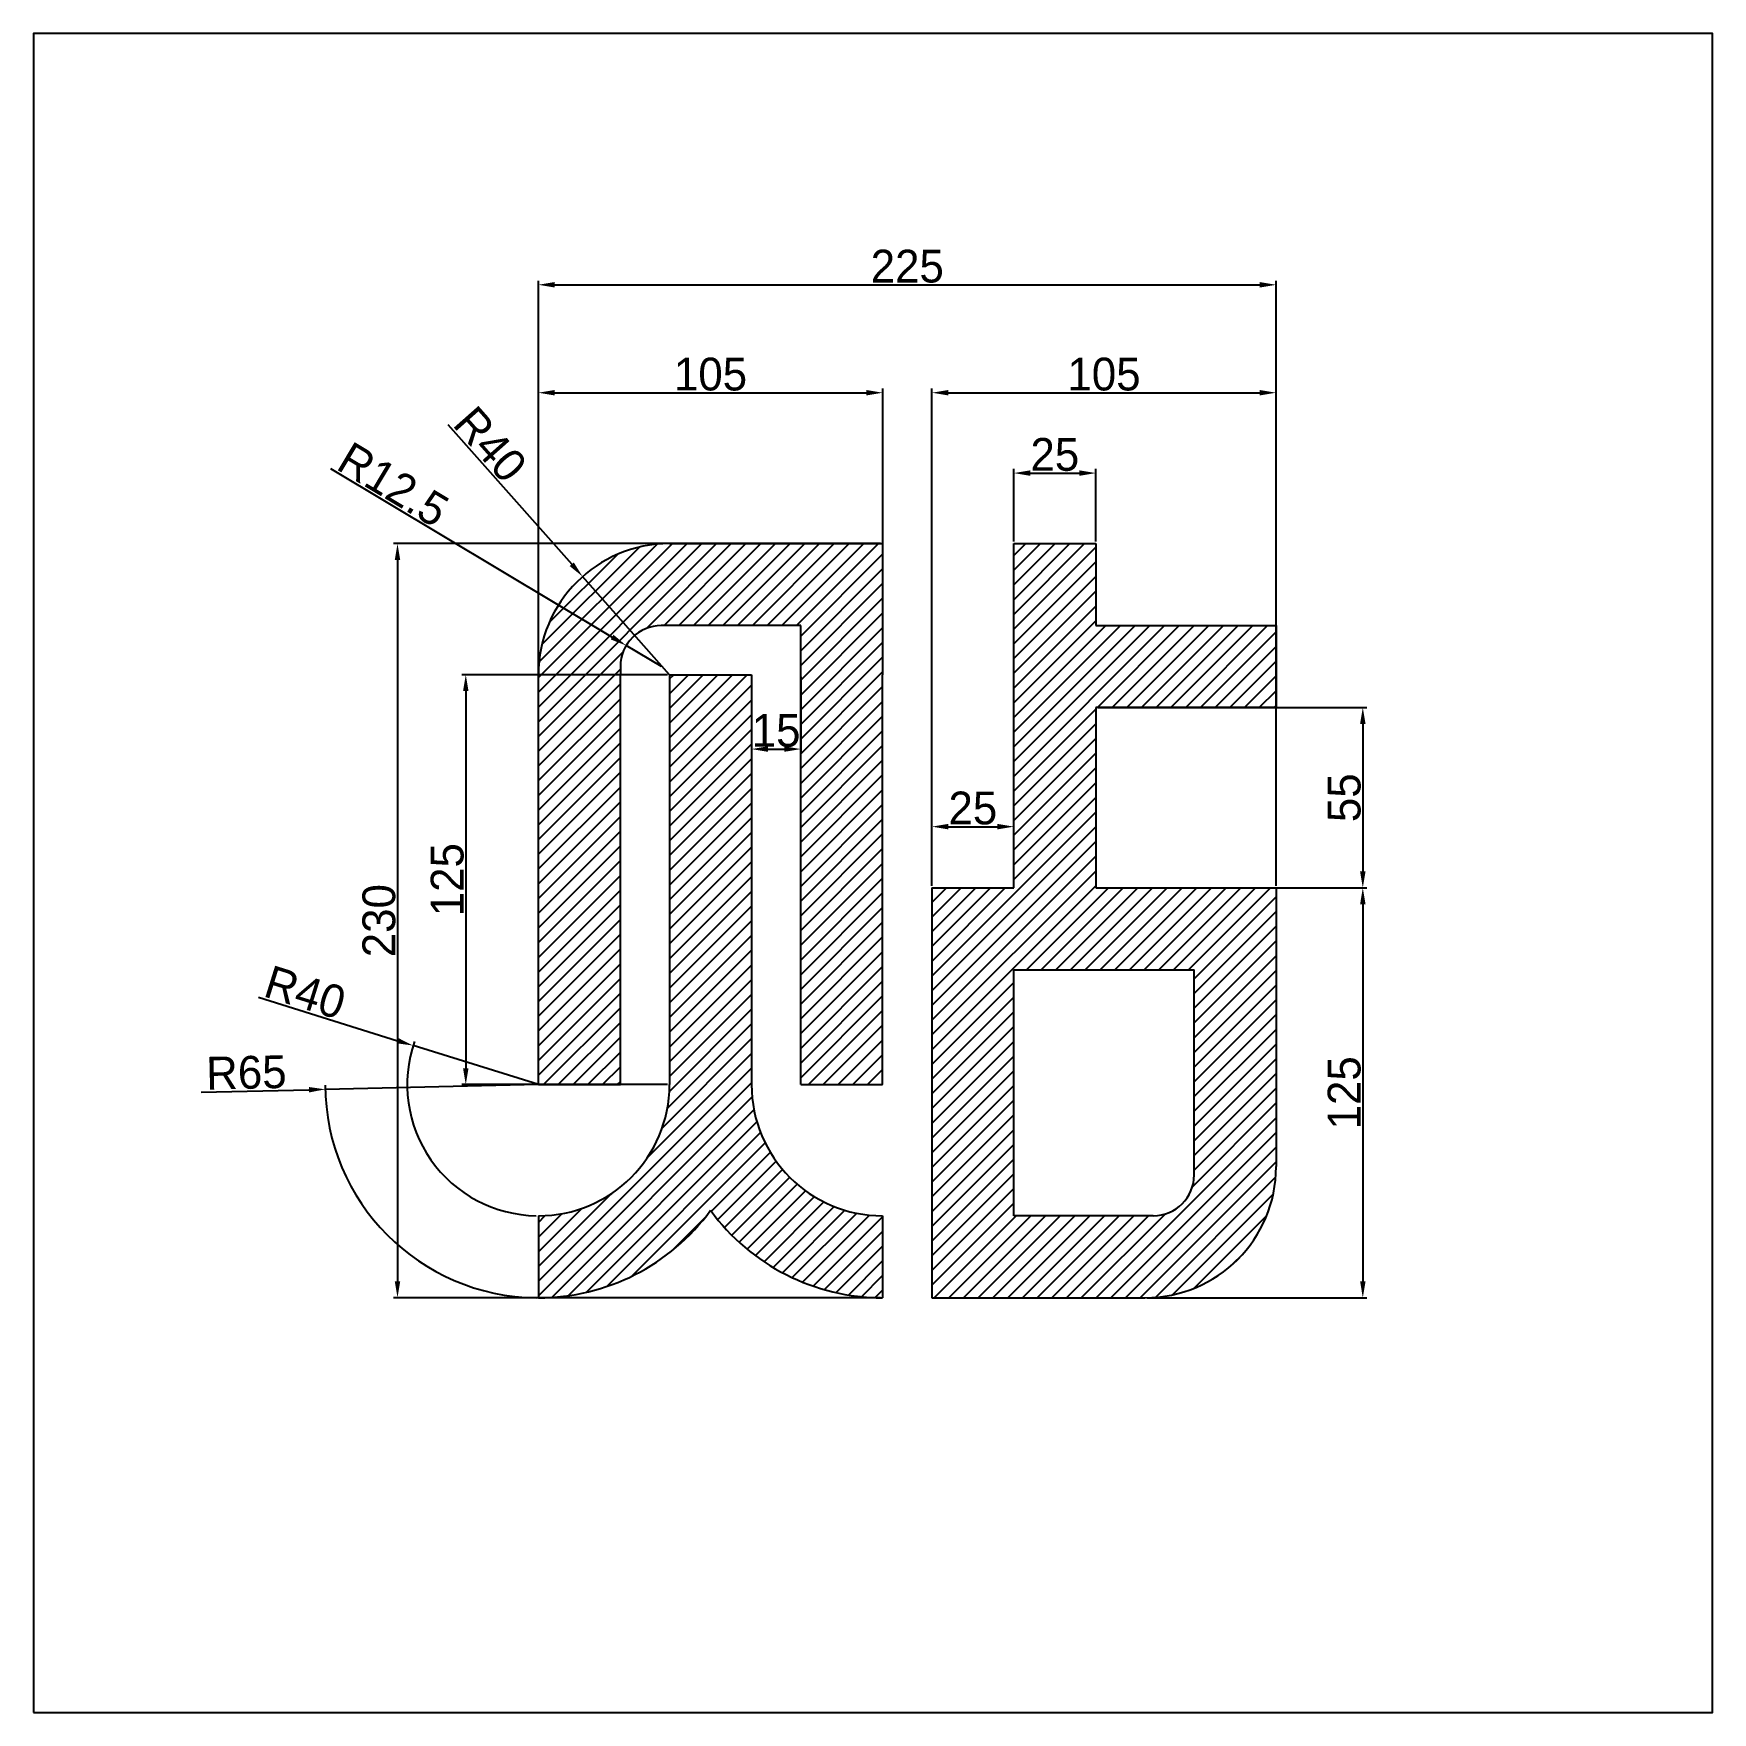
# Model space of a CAD drawing. Header units: millimetres. Extents: x 0 to 512, y 0 to 512.
import ezdxf

# ---------------------------------------------------------------- set-up
doc = ezdxf.new("R2010")
doc.units = ezdxf.units.MM
doc.dimstyles.new('tieba', dxfattribs={"dimtxt": 10, "dimasz": 5, "dimexe": 1.25, "dimexo": 0.625, "dimtad": 1, "dimdsep": 46, "dimtxsty": 'Standard', "dimcen": 2.5, "dimadec": 0, "dimazin": 0, "dimtfac": 1, "dimtmove": 0, "dimatfit": 3, "dimfxl": 1, "dimarcsym": 0})

# ---------------------------------------------------------------- blocks, each defined once
blk = doc.blocks.new('*D1')
at = {"color": 0, "lineweight": -2, "transparency": 16777216}
for p, q in [((153.95, 317.08), (153.95, 403.72)), ((158.95, 402.47), (253.95, 402.47)), ((258.95, 317.08), (258.95, 403.72))]:
    blk.add_line(p, q, dxfattribs=at)
at = {"color": 0, "transparency": 16777216}
for points in [[(158.95, 403.3), (158.95, 401.64), (153.95, 402.47)], [(253.95, 403.3), (253.95, 401.64), (258.95, 402.47)]]:
    blk.add_solid(points, dxfattribs=at)
at = {"layer": 'Defpoints', "color": 0, "transparency": 16777216}
for p in [(258.95, 402.47), (153.95, 316.46), (258.95, 316.46)]:
    blk.add_point(p, dxfattribs=at)
at = {"color": 0, "transparency": 16777216, "insert": (206.45, 408.09), "char_height": 10, "attachment_point": 5}
blk.add_mtext('105', dxfattribs=at)
blk = doc.blocks.new('*D2')
at = {"color": 0, "lineweight": -2, "transparency": 16777216}
for p, q in [((126.36, 392.82), (164.12, 350.15)), ((193.95, 316.46), (167.44, 346.41))]:
    blk.add_line(p, q, dxfattribs=at)
at = {"color": 0, "transparency": 16777216}
blk.add_solid([(164.75, 350.71), (163.5, 349.6), (167.44, 346.41)], dxfattribs=at)
at = {"layer": 'Defpoints', "color": 0, "transparency": 16777216}
for p in [(167.44, 346.41), (193.95, 316.46)]:
    blk.add_point(p, dxfattribs=at)
at = {"color": 0, "transparency": 16777216, "insert": (139.27, 386.72), "char_height": 10, "attachment_point": 5, "rotation": 311.5117}
blk.add_mtext('R40', dxfattribs=at)
blk = doc.blocks.new('*D3')
at = {"color": 0, "lineweight": -2, "transparency": 16777216}
for p, q in [((90.53, 379.35), (176.43, 327.94)), ((191.45, 318.96), (180.72, 325.37))]:
    blk.add_line(p, q, dxfattribs=at)
at = {"color": 0, "transparency": 16777216}
blk.add_solid([(176.86, 328.66), (176, 327.23), (180.72, 325.37)], dxfattribs=at)
at = {"layer": 'Defpoints', "color": 0, "transparency": 16777216}
for p in [(180.72, 325.37), (191.45, 318.96)]:
    blk.add_point(p, dxfattribs=at)
at = {"color": 0, "transparency": 16777216, "insert": (109.69, 374.44), "char_height": 10, "attachment_point": 5, "rotation": 329.1033}
blk.add_mtext('R12.5', dxfattribs=at)
blk = doc.blocks.new('*D5')
at = {"color": 0, "lineweight": -2, "transparency": 16777216}
for p, q in [((298.95, 357.08), (298.95, 379.22)), ((323.95, 357.08), (323.95, 379.22)), ((303.95, 377.97), (318.95, 377.97))]:
    blk.add_line(p, q, dxfattribs=at)
at = {"color": 0, "transparency": 16777216}
for points in [[(303.95, 378.8), (303.95, 377.13), (298.95, 377.97)], [(318.95, 378.8), (318.95, 377.13), (323.95, 377.97)]]:
    blk.add_solid(points, dxfattribs=at)
at = {"layer": 'Defpoints', "color": 0, "transparency": 16777216}
for p in [(323.95, 377.97), (298.95, 356.46), (323.95, 356.46)]:
    blk.add_point(p, dxfattribs=at)
at = {"color": 0, "transparency": 16777216, "insert": (311.45, 383.59), "char_height": 10, "attachment_point": 5}
blk.add_mtext('25', dxfattribs=at)
blk = doc.blocks.new('*D6')
at = {"color": 0, "lineweight": -2, "transparency": 16777216}
for p, q in [((68.62, 218.09), (110.99, 204.86)), ((153.95, 191.46), (115.76, 203.37))]:
    blk.add_line(p, q, dxfattribs=at)
blk.add_arc((153.95, 191.46), 40, 160.8756, 269.1048, dxfattribs=at)
at = {"color": 0, "transparency": 16777216}
blk.add_solid([(111.24, 205.66), (110.74, 204.07), (115.76, 203.37)], dxfattribs=at)
at = {"layer": 'Defpoints', "color": 0, "transparency": 16777216}
for p in [(115.76, 203.37), (153.95, 191.46)]:
    blk.add_point(p, dxfattribs=at)
at = {"color": 0, "transparency": 16777216, "insert": (82.83, 219.55), "char_height": 10, "attachment_point": 5, "rotation": 342.6661}
blk.add_mtext('R40', dxfattribs=at)
blk = doc.blocks.new('*D7')
at = {"color": 0, "lineweight": -2, "transparency": 16777216}
for p, q in [((51.06, 189.18), (83.96, 189.91)), ((153.95, 191.46), (88.96, 190.02))]:
    blk.add_line(p, q, dxfattribs=at)
blk.add_arc((153.95, 191.46), 65, 180.1672, 269.4491, dxfattribs=at)
at = {"color": 0, "transparency": 16777216}
blk.add_solid([(83.95, 190.74), (83.98, 189.07), (88.96, 190.02)], dxfattribs=at)
at = {"layer": 'Defpoints', "color": 0, "transparency": 16777216}
for p in [(88.96, 190.02), (153.95, 191.46)]:
    blk.add_point(p, dxfattribs=at)
at = {"color": 0, "transparency": 16777216, "insert": (64.89, 195.11), "char_height": 10, "attachment_point": 5, "rotation": 1.269}
blk.add_mtext('R65', dxfattribs=at)
blk = doc.blocks.new('*D8')
at = {"color": 0, "lineweight": -2, "transparency": 16777216}
for p, q in [((273.95, 252.08), (273.95, 403.72)), ((278.95, 402.47), (373.95, 402.47)), ((378.95, 252.08), (378.95, 403.72))]:
    blk.add_line(p, q, dxfattribs=at)
at = {"color": 0, "transparency": 16777216}
for points in [[(278.95, 403.3), (278.95, 401.64), (273.95, 402.47)], [(373.95, 403.3), (373.95, 401.64), (378.95, 402.47)]]:
    blk.add_solid(points, dxfattribs=at)
at = {"layer": 'Defpoints', "color": 0, "transparency": 16777216}
for p in [(378.95, 402.47), (273.95, 251.46), (378.95, 251.46)]:
    blk.add_point(p, dxfattribs=at)
at = {"color": 0, "transparency": 16777216, "insert": (326.45, 408.09), "char_height": 10, "attachment_point": 5}
blk.add_mtext('105', dxfattribs=at)
blk = doc.blocks.new('*D9')
at = {"color": 0, "lineweight": -2, "transparency": 16777216}
for p, q in [((193.32, 316.46), (130.56, 316.46)), ((131.81, 311.46), (131.81, 196.46)), ((193.32, 191.46), (130.56, 191.46))]:
    blk.add_line(p, q, dxfattribs=at)
at = {"color": 0, "transparency": 16777216}
for points in [[(130.98, 311.46), (132.65, 311.46), (131.81, 316.46)], [(130.98, 196.46), (132.65, 196.46), (131.81, 191.46)]]:
    blk.add_solid(points, dxfattribs=at)
at = {"layer": 'Defpoints', "color": 0, "transparency": 16777216}
for p in [(193.95, 316.46), (131.81, 191.46), (193.95, 191.46)]:
    blk.add_point(p, dxfattribs=at)
at = {"color": 0, "transparency": 16777216, "insert": (126.19, 253.96), "char_height": 10, "attachment_point": 5, "rotation": 90}
blk.add_mtext('125', dxfattribs=at)
blk = doc.blocks.new('*D10')
at = {"color": 0, "lineweight": -2, "transparency": 16777216}
for p, q in [((218.95, 315.83), (218.95, 292.54)), ((233.95, 315.83), (233.95, 292.54)), ((223.95, 293.79), (228.95, 293.79))]:
    blk.add_line(p, q, dxfattribs=at)
at = {"color": 0, "transparency": 16777216}
for points in [[(223.95, 294.63), (223.95, 292.96), (218.95, 293.79)], [(228.95, 294.63), (228.95, 292.96), (233.95, 293.79)]]:
    blk.add_solid(points, dxfattribs=at)
at = {"layer": 'Defpoints', "color": 0, "transparency": 16777216}
for p in [(218.95, 316.46), (233.95, 316.46), (233.95, 293.79)]:
    blk.add_point(p, dxfattribs=at)
at = {"color": 0, "transparency": 16777216, "insert": (226.45, 299.42), "char_height": 10, "attachment_point": 5}
blk.add_mtext('15', dxfattribs=at)
blk = doc.blocks.new('*D11')
at = {"color": 0, "lineweight": -2, "transparency": 16777216}
for p, q in [((153.95, 192.08), (153.95, 436.64)), ((158.95, 435.39), (373.95, 435.39)), ((378.95, 252.08), (378.95, 436.64))]:
    blk.add_line(p, q, dxfattribs=at)
at = {"color": 0, "transparency": 16777216}
for points in [[(158.95, 436.22), (158.95, 434.55), (153.95, 435.39)], [(373.95, 436.22), (373.95, 434.55), (378.95, 435.39)]]:
    blk.add_solid(points, dxfattribs=at)
at = {"layer": 'Defpoints', "color": 0, "transparency": 16777216}
for p in [(378.95, 435.39), (378.95, 251.46), (153.95, 191.46)]:
    blk.add_point(p, dxfattribs=at)
at = {"color": 0, "transparency": 16777216, "insert": (266.45, 441.01), "char_height": 10, "attachment_point": 5}
blk.add_mtext('225', dxfattribs=at)
blk = doc.blocks.new('*D12')
at = {"color": 0, "lineweight": -2, "transparency": 16777216}
for p, q in [((258.32, 356.46), (109.74, 356.46)), ((110.99, 351.46), (110.99, 131.46)), ((379.57, 251.46), (406.63, 251.46)), ((405.38, 246.46), (405.38, 131.46)), ((258.32, 126.46), (109.74, 126.46)), ((339.57, 126.46), (406.63, 126.46))]:
    blk.add_line(p, q, dxfattribs=at)
at = {"color": 0, "transparency": 16777216}
for points in [[(110.16, 351.46), (111.82, 351.46), (110.99, 356.46)], [(404.55, 246.46), (406.21, 246.46), (405.38, 251.46)], [(110.16, 131.46), (111.82, 131.46), (110.99, 126.46)], [(404.55, 131.46), (406.21, 131.46), (405.38, 126.46)]]:
    blk.add_solid(points, dxfattribs=at)
at = {"layer": 'Defpoints', "color": 0, "transparency": 16777216}
for p in [(258.95, 356.46), (378.95, 251.46), (110.99, 126.46), (258.95, 126.46), (338.95, 126.46), (405.38, 126.46)]:
    blk.add_point(p, dxfattribs=at)
at = {"color": 0, "transparency": 16777216, "char_height": 10, "attachment_point": 5, "rotation": 90}
for s, insert in [('230', (105.36, 241.46)), ('125', (399.75, 188.96))]:
    blk.add_mtext(s, dxfattribs=dict(at, insert=insert))
blk = doc.blocks.new('*D13')
at = {"color": 0, "lineweight": -2, "transparency": 16777216}
for p, q in [((273.95, 252.08), (273.95, 271.38)), ((298.95, 252.08), (298.95, 271.38)), ((278.95, 270.13), (293.95, 270.13))]:
    blk.add_line(p, q, dxfattribs=at)
at = {"color": 0, "transparency": 16777216}
for points in [[(278.95, 270.97), (278.95, 269.3), (273.95, 270.13)], [(293.95, 270.97), (293.95, 269.3), (298.95, 270.13)]]:
    blk.add_solid(points, dxfattribs=at)
at = {"layer": 'Defpoints', "color": 0, "transparency": 16777216}
for p in [(298.95, 270.13), (273.95, 251.46), (298.95, 251.46)]:
    blk.add_point(p, dxfattribs=at)
at = {"color": 0, "transparency": 16777216, "insert": (286.45, 275.76), "char_height": 10, "attachment_point": 5}
blk.add_mtext('25', dxfattribs=at)
blk = doc.blocks.new('*D14')
at = {"color": 0, "lineweight": -2, "transparency": 16777216}
for p, q in [((324.57, 306.46), (406.63, 306.46)), ((405.38, 301.46), (405.38, 256.46)), ((324.57, 251.46), (406.63, 251.46))]:
    blk.add_line(p, q, dxfattribs=at)
at = {"color": 0, "transparency": 16777216}
for points in [[(404.55, 301.46), (406.21, 301.46), (405.38, 306.46)], [(404.55, 256.46), (406.21, 256.46), (405.38, 251.46)]]:
    blk.add_solid(points, dxfattribs=at)
at = {"layer": 'Defpoints', "color": 0, "transparency": 16777216}
for p in [(323.95, 306.46), (323.95, 251.46), (405.38, 251.46)]:
    blk.add_point(p, dxfattribs=at)
at = {"color": 0, "transparency": 16777216, "insert": (399.75, 278.96), "char_height": 10, "attachment_point": 5, "rotation": 90}
blk.add_mtext('55', dxfattribs=at)

msp = doc.modelspace()

# ---------------------------------------------------------------- hatches: boundary and pattern name
h = msp.add_hatch()
h.set_pattern_fill('ANSI31', color=256)
h.paths.add_polyline_path([(258.947, 356.456), (193.947, 356.456, 0.4142136), (153.947, 316.456), (153.947, 191.456), (178.947, 191.456), (178.947, 316.456), (178.947, 318.956, -0.4142136), (191.447, 331.456), (233.947, 331.456), (233.947, 316.456), (233.947, 191.456), (258.947, 191.456), (258.947, 316.456)])
h.paths.add_polyline_path([(218.947, 316.456), (193.947, 316.456), (193.947, 191.456, -0.4142136), (153.947, 151.456), (153.947, 126.456, 0.2394839), (206.447, 153.132, 0.2394839), (258.947, 126.456), (258.947, 151.456, -0.4142136), (218.947, 191.456)])
h.paths.add_polyline_path([(378.947, 251.456), (323.947, 251.456), (323.947, 306.456), (378.947, 306.456), (378.947, 331.456), (323.947, 331.456), (323.947, 356.456), (298.947, 356.456), (298.947, 251.456), (273.947, 251.456), (273.947, 126.456), (338.947, 126.456, 0.4142136), (378.947, 166.456)])
h.paths.add_polyline_path([(353.947, 226.456), (353.947, 163.956, -0.4142136), (341.447, 151.456), (298.947, 151.456), (298.947, 226.456)], flags=16)

# ---------------------------------------------------------------- linework, layer by layer
for p, q in [((193.947, 356.456), (258.947, 356.456)), ((258.947, 356.456), (258.947, 316.456)), ((298.947, 251.456), (298.947, 356.456)), ((298.947, 356.456), (323.947, 356.456)), ((323.947, 356.456), (323.947, 331.456)), ((323.947, 356.456), (323.947, 331.456)), ((233.947, 331.456), (191.447, 331.456)), ((233.947, 316.456), (233.947, 331.456)), ((323.947, 331.456), (378.947, 331.456)), ((378.947, 331.456), (378.947, 306.456)), ((178.947, 318.956), (178.947, 316.456)), ((153.947, 191.456), (153.947, 316.456)), ((178.947, 191.456), (178.947, 316.456)), ((193.947, 316.456), (193.947, 191.456)), ((193.947, 316.456), (218.947, 316.456)), ((218.947, 316.456), (218.947, 191.456)), ((233.947, 191.456), (233.947, 316.456)), ((258.947, 191.456), (258.947, 316.456)), ((378.947, 306.456), (323.947, 306.456)), ((323.947, 306.456), (323.947, 251.456)), ((273.947, 251.456), (273.947, 126.456)), ((273.947, 251.456), (298.947, 251.456)), ((273.947, 251.456), (298.947, 251.456)), ((323.947, 251.456), (378.947, 251.456)), ((378.947, 251.456), (378.947, 166.456)), ((298.947, 151.456), (298.947, 226.456)), ((298.947, 226.456), (353.947, 226.456)), ((353.947, 163.956), (353.947, 226.456)), ((153.947, 191.456), (178.947, 191.456)), ((233.947, 191.456), (258.947, 191.456)), ((153.947, 151.456), (153.947, 126.456)), ((258.947, 151.456), (258.947, 126.456)), ((341.447, 151.456), (298.947, 151.456)), ((273.947, 126.456), (338.947, 126.456))]:
    msp.add_line(p, q)
msp.add_lwpolyline([(0, 0), (512, 0), (512, 512), (0, 512)], close=True)
for centre, radius, start, end in [((193.947, 316.456), 40, 90, 180), ((191.447, 318.956), 12.5, 90, 180), ((153.947, 191.456), 40, 270, 0), ((258.947, 191.456), 40, 180, 270), ((338.947, 166.456), 40, 270, 0), ((341.447, 163.956), 12.5, 270, 0), ((153.947, 191.456), 65, 270, 323.87107), ((258.947, 191.456), 65, 216.12893, 270)]:
    msp.add_arc(centre, radius, start, end)

# ---------------------------------------------------------------- dimensions: what is measured, and where the dimension line sits
for base, p1, p2, picture, middle in [((378.947, 435.386), (153.947, 191.456), (378.947, 251.456), '*D11', (266.447, 441.011)), ((378.947, 402.469), (273.947, 251.456), (378.947, 251.456), '*D8', (326.447, 408.094)), ((233.947, 293.795), (218.947, 316.456), (233.947, 316.456), '*D10', (226.447, 299.42)), ((298.947, 270.133), (273.947, 251.456), (298.947, 251.456), '*D13', (286.447, 275.758))]:
    dim = msp.add_linear_dim(base=base, p1=p1, p2=p2, dimstyle='tieba')
    dim.commit()
    dim.dimension.update_dxf_attribs({"geometry": picture, "text_midpoint": middle})
for base, p1, p2, picture, middle in [((258.947, 402.469), (153.947, 316.456), (258.947, 316.456), '*D1', (206.447, 402.469)), ((323.947, 377.967), (298.947, 356.456), (323.947, 356.456), '*D5', (311.447, 377.967))]:
    dim = msp.add_linear_dim(base=base, p1=p1, p2=p2, dimstyle='tieba')
    dim.commit()
    dim.dimension.update_dxf_attribs({"geometry": picture, "text_midpoint": middle, "dimtype": 160})
for center, mpoint, picture, middle in [((193.947, 316.456), (167.436, 346.409), '*D2', (135.056, 382.992)), ((191.447, 318.956), (180.721, 325.375), '*D3', (106.799, 369.61)), ((153.947, 191.456), (115.763, 203.374), '*D6', (81.152, 214.176))]:
    dim = msp.add_radius_dim(center=center, mpoint=mpoint, dimstyle='tieba')
    dim.commit()
    dim.dimension.update_dxf_attribs({"geometry": picture, "text_midpoint": middle, "dimtype": 164})
for base, p1, p2, picture, middle in [((110.99, 126.456), (258.947, 356.456), (258.947, 126.456), '*D12', (105.365, 241.456)), ((405.378, 126.456), (378.947, 251.456), (338.947, 126.456), '*D12', (399.753, 188.956)), ((131.813, 191.456), (193.947, 316.456), (193.947, 191.456), '*D9', (126.188, 253.956)), ((405.378, 251.456), (323.947, 306.456), (323.947, 251.456), '*D14', (399.753, 278.956))]:
    dim = msp.add_linear_dim(base=base, p1=p1, p2=p2, angle=90, dimstyle='tieba')
    dim.commit()
    dim.dimension.update_dxf_attribs({"geometry": picture, "text_midpoint": middle})
dim = msp.add_radius_dim(center=(153.947, 191.456), mpoint=(88.963, 190.017), dimstyle='tieba')
dim.commit()
dim.dimension.update_dxf_attribs({"geometry": '*D7', "text_midpoint": (64.886, 195.11)})

doc.saveas('drawing.dxf')
